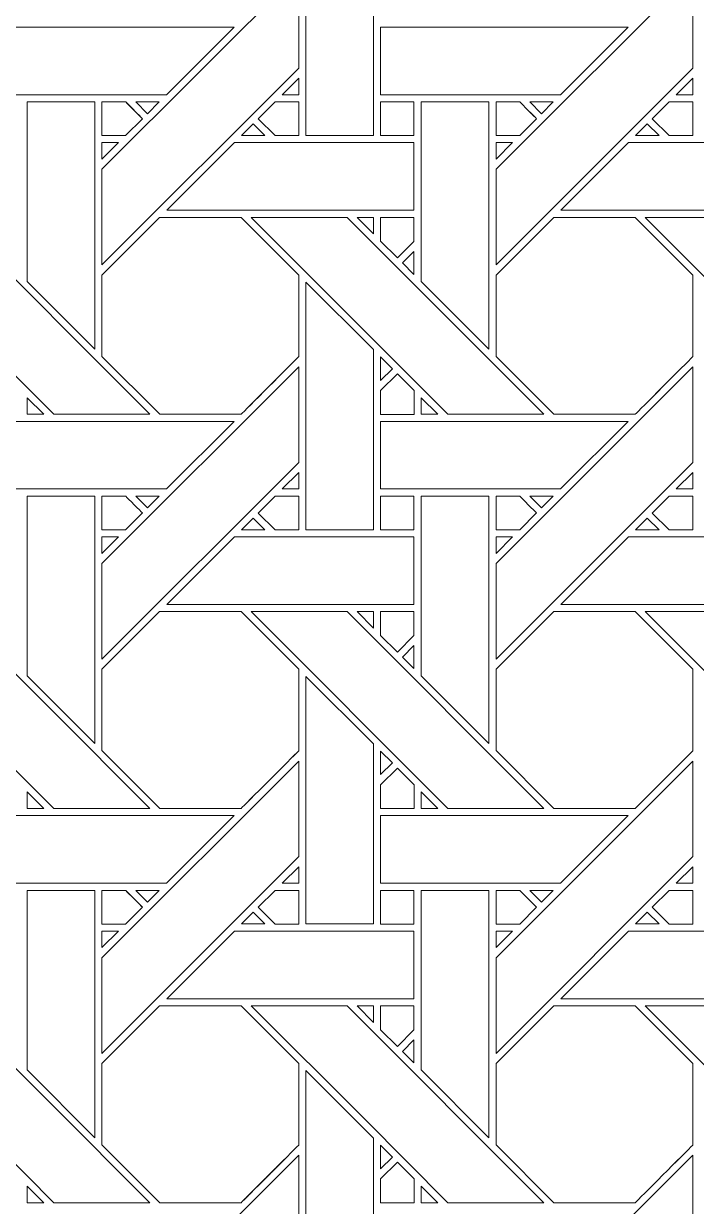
# Model space of a CAD drawing. Header units: inches. Extents: x 4.4 to 20.4, y 1.1 to 17.1.
# Drawn here: x 13.38 to 15, y 3.631 to 6.477 of the extents above; entities that cross this region are included whole.
import ezdxf

# ---------------------------------------------------------------- set-up
doc = ezdxf.new("R2010")
doc.units = ezdxf.units.IN
doc.header["$MEASUREMENT"] = 0
doc.layers.add('Design', color=7, linetype='Continuous', lineweight=0)

msp = doc.modelspace()

# ---------------------------------------------------------------- linework, layer by layer
at = {"layer": 'Design'}
for points, knots in [([(12.3829, 17.0948), (7.9646, 17.0948), (4.3829, 13.513), (4.3829, 9.0948), (4.3829, 4.6765), (7.9646, 1.0948), (12.3829, 1.0948), (16.8011, 1.0948), (20.3829, 4.6765), (20.3829, 9.0948), (20.3829, 13.513), (16.8011, 17.0948), (12.3829, 17.0948)], [0, 0, 0, 0, 1, 1, 1, 2, 2, 2, 3, 3, 3, 4, 4, 4, 4]), ([(12.3829, 16.2388), (8.4373, 16.2388), (5.2388, 13.0403), (5.2388, 9.0948), (5.2388, 5.1492), (8.4373, 1.9507), (12.3829, 1.9507), (16.3284, 1.9507), (19.5269, 5.1492), (19.5269, 9.0948), (19.5269, 13.0403), (16.3284, 16.2388), (12.3829, 16.2388)], [0, 0, 0, 0, 1, 1, 1, 2, 2, 2, 3, 3, 3, 4, 4, 4, 4]), ([(14.2227, 6.6419), (14.2227, 6.6419), (14.2227, 6.2082), (14.2227, 6.2082), (14.2227, 6.2082), (14.0599, 6.2082), (14.0599, 6.2082), (14.0599, 6.2082), (14.0599, 6.8041), (14.0599, 6.8041), (14.0599, 6.8041), (14.2227, 6.6419), (14.2227, 6.6419)], [0, 0, 0, 0, 1, 1, 1, 2, 2, 2, 3, 3, 3, 4, 4, 4, 4]), ([(13.5691, 6.1269), (13.5691, 6.1269), (14.0428, 6.6005), (14.0428, 6.6005), (14.0428, 6.6005), (14.0428, 6.3705), (14.0428, 6.3705), (14.0428, 6.3705), (13.5691, 5.8968), (13.5691, 5.8968), (13.5691, 5.8968), (13.5691, 6.1269), (13.5691, 6.1269)], [0, 0, 0, 0, 1, 1, 1, 2, 2, 2, 3, 3, 3, 4, 4, 4, 4]), ([(14.5179, 6.1269), (14.5179, 6.1269), (14.9915, 6.6005), (14.9915, 6.6005), (14.9915, 6.6005), (14.9915, 6.3705), (14.9915, 6.3705), (14.9915, 6.3705), (14.5179, 5.8968), (14.5179, 5.8968), (14.5179, 5.8968), (14.5179, 6.1269), (14.5179, 6.1269)], [0, 0, 0, 0, 1, 1, 1, 2, 2, 2, 3, 3, 3, 4, 4, 4, 4]), ([(13.2913, 6.3063), (13.2913, 6.3063), (13.2913, 6.469), (13.2913, 6.469), (13.2913, 6.469), (13.887, 6.469), (13.887, 6.469), (13.887, 6.469), (13.7242, 6.3063), (13.7242, 6.3063), (13.7242, 6.3063), (13.2913, 6.3063), (13.2913, 6.3063)], [0, 0, 0, 0, 1, 1, 1, 2, 2, 2, 3, 3, 3, 4, 4, 4, 4]), ([(14.24, 6.3063), (14.24, 6.3063), (14.24, 6.469), (14.24, 6.469), (14.24, 6.469), (14.8357, 6.469), (14.8357, 6.469), (14.8357, 6.469), (14.673, 6.3063), (14.673, 6.3063), (14.673, 6.3063), (14.24, 6.3063), (14.24, 6.3063)], [0, 0, 0, 0, 1, 1, 1, 2, 2, 2, 3, 3, 3, 4, 4, 4, 4]), ([(14.003, 6.3063), (14.003, 6.3063), (14.0428, 6.3461), (14.0428, 6.3461), (14.0428, 6.3461), (14.0428, 6.3063), (14.0428, 6.3063), (14.0428, 6.3063), (14.003, 6.3063), (14.003, 6.3063)], [0, 0, 0, 0, 1, 1, 1, 2, 2, 2, 3, 3, 3, 3]), ([(14.9517, 6.3063), (14.9517, 6.3063), (14.9915, 6.3461), (14.9915, 6.3461), (14.9915, 6.3461), (14.9915, 6.3063), (14.9915, 6.3063), (14.9915, 6.3063), (14.9517, 6.3063), (14.9517, 6.3063)], [0, 0, 0, 0, 1, 1, 1, 2, 2, 2, 3, 3, 3, 3]), ([(13.552, 6.289), (13.552, 6.289), (13.552, 5.6939), (13.552, 5.6939), (13.552, 5.6939), (13.3891, 5.8568), (13.3891, 5.8568), (13.3891, 5.8568), (13.3891, 6.289), (13.3891, 6.289), (13.3891, 6.289), (13.552, 6.289), (13.552, 6.289)], [0, 0, 0, 0, 1, 1, 1, 2, 2, 2, 3, 3, 3, 4, 4, 4, 4]), ([(13.6262, 6.289), (13.6313, 6.2839), (13.6621, 6.2531), (13.6665, 6.2486), (13.6665, 6.2486), (13.6261, 6.2082), (13.6261, 6.2082), (13.6261, 6.2082), (13.5691, 6.2082), (13.5691, 6.2082), (13.5691, 6.2082), (13.5691, 6.289), (13.5691, 6.289), (13.5691, 6.289), (13.6262, 6.289), (13.6262, 6.289)], [0, 0, 0, 0, 1, 1, 1, 2, 2, 2, 3, 3, 3, 4, 4, 4, 5, 5, 5, 5]), ([(13.5691, 6.2082), (13.5691, 6.2082), (13.5691, 6.289), (13.5691, 6.289), (13.5691, 6.289), (13.6262, 6.289), (13.6262, 6.289), (13.6262, 6.289), (13.6665, 6.2486), (13.6665, 6.2486), (13.6665, 6.2486), (13.6261, 6.2082), (13.6261, 6.2082), (13.6261, 6.2082), (13.5691, 6.2082), (13.5691, 6.2082)], [0, 0, 0, 0, 1, 1, 1, 2, 2, 2, 3, 3, 3, 4, 4, 4, 5, 5, 5, 5]), ([(13.6505, 6.289), (13.6505, 6.289), (13.707, 6.289), (13.707, 6.289), (13.707, 6.289), (13.6787, 6.2608), (13.6787, 6.2608), (13.6787, 6.2608), (13.6505, 6.289), (13.6505, 6.289)], [0, 0, 0, 0, 1, 1, 1, 2, 2, 2, 3, 3, 3, 3]), ([(13.9857, 6.2082), (13.9857, 6.2082), (13.9453, 6.2486), (13.9453, 6.2486), (13.9453, 6.2486), (13.9858, 6.289), (13.9858, 6.289), (13.9858, 6.289), (14.0428, 6.289), (14.0428, 6.289), (14.0428, 6.289), (14.0428, 6.2082), (14.0428, 6.2082), (14.0428, 6.2082), (13.9857, 6.2082), (13.9857, 6.2082)], [0, 0, 0, 0, 1, 1, 1, 2, 2, 2, 3, 3, 3, 4, 4, 4, 5, 5, 5, 5]), ([(13.9453, 6.2486), (13.9453, 6.2486), (13.9858, 6.289), (13.9858, 6.289), (13.9858, 6.289), (14.0428, 6.289), (14.0428, 6.289), (14.0428, 6.289), (14.0428, 6.2082), (14.0428, 6.2082), (14.0428, 6.2082), (13.9857, 6.2082), (13.9857, 6.2082), (13.9857, 6.2082), (13.9453, 6.2486), (13.9453, 6.2486)], [0, 0, 0, 0, 1, 1, 1, 2, 2, 2, 3, 3, 3, 4, 4, 4, 5, 5, 5, 5]), ([(14.24, 6.289), (14.24, 6.289), (14.3203, 6.289), (14.3203, 6.289), (14.3203, 6.289), (14.3203, 6.2082), (14.3203, 6.2082), (14.3203, 6.2082), (14.24, 6.2082), (14.24, 6.2082), (14.24, 6.2082), (14.24, 6.289), (14.24, 6.289)], [0, 0, 0, 0, 1, 1, 1, 2, 2, 2, 3, 3, 3, 4, 4, 4, 4]), ([(14.24, 6.2082), (14.24, 6.2082), (14.24, 6.289), (14.24, 6.289), (14.24, 6.289), (14.3203, 6.289), (14.3203, 6.289), (14.3203, 6.289), (14.3203, 6.2082), (14.3203, 6.2082), (14.3203, 6.2082), (14.24, 6.2082), (14.24, 6.2082)], [0, 0, 0, 0, 1, 1, 1, 2, 2, 2, 3, 3, 3, 4, 4, 4, 4]), ([(14.5007, 6.289), (14.5007, 6.289), (14.5007, 5.6939), (14.5007, 5.6939), (14.5007, 5.6939), (14.3378, 5.8568), (14.3378, 5.8568), (14.3378, 5.8568), (14.3378, 6.289), (14.3378, 6.289), (14.3378, 6.289), (14.5007, 6.289), (14.5007, 6.289)], [0, 0, 0, 0, 1, 1, 1, 2, 2, 2, 3, 3, 3, 4, 4, 4, 4]), ([(14.5179, 6.2082), (14.5179, 6.2082), (14.5179, 6.289), (14.5179, 6.289), (14.5179, 6.289), (14.5749, 6.289), (14.5749, 6.289), (14.5801, 6.2839), (14.6108, 6.2531), (14.6153, 6.2486), (14.6153, 6.2486), (14.5748, 6.2082), (14.5748, 6.2082), (14.5748, 6.2082), (14.5179, 6.2082), (14.5179, 6.2082)], [0, 0, 0, 0, 1, 1, 1, 2, 2, 2, 3, 3, 3, 4, 4, 4, 5, 5, 5, 5]), ([(14.5179, 6.2082), (14.5179, 6.2082), (14.5179, 6.289), (14.5179, 6.289), (14.5179, 6.289), (14.5749, 6.289), (14.5749, 6.289), (14.5803, 6.2837), (14.6111, 6.2528), (14.6153, 6.2486), (14.6153, 6.2486), (14.5748, 6.2082), (14.5748, 6.2082), (14.5748, 6.2082), (14.5179, 6.2082), (14.5179, 6.2082)], [0, 0, 0, 0, 1, 1, 1, 2, 2, 2, 3, 3, 3, 4, 4, 4, 5, 5, 5, 5]), ([(14.5993, 6.289), (14.5993, 6.289), (14.6557, 6.289), (14.6557, 6.289), (14.6557, 6.289), (14.6275, 6.2608), (14.6275, 6.2608), (14.6275, 6.2608), (14.5993, 6.289), (14.5993, 6.289)], [0, 0, 0, 0, 1, 1, 1, 2, 2, 2, 3, 3, 3, 3]), ([(14.9344, 6.2082), (14.9344, 6.2082), (14.8941, 6.2486), (14.8941, 6.2486), (14.8941, 6.2486), (14.9345, 6.289), (14.9345, 6.289), (14.9345, 6.289), (14.9915, 6.289), (14.9915, 6.289), (14.9915, 6.289), (14.9915, 6.2082), (14.9915, 6.2082), (14.9915, 6.2082), (14.9344, 6.2082), (14.9344, 6.2082)], [0, 0, 0, 0, 1, 1, 1, 2, 2, 2, 3, 3, 3, 4, 4, 4, 5, 5, 5, 5]), ([(14.8941, 6.2486), (14.8941, 6.2486), (14.9345, 6.289), (14.9345, 6.289), (14.9345, 6.289), (14.9915, 6.289), (14.9915, 6.289), (14.9915, 6.289), (14.9915, 6.2082), (14.9915, 6.2082), (14.9915, 6.2082), (14.9344, 6.2082), (14.9344, 6.2082), (14.9344, 6.2082), (14.8941, 6.2486), (14.8941, 6.2486)], [0, 0, 0, 0, 1, 1, 1, 2, 2, 2, 3, 3, 3, 4, 4, 4, 5, 5, 5, 5]), ([(13.9615, 6.2082), (13.9615, 6.2082), (13.905, 6.2082), (13.905, 6.2082), (13.905, 6.2082), (13.9332, 6.2365), (13.9332, 6.2365), (13.9332, 6.2365), (13.9615, 6.2082), (13.9615, 6.2082)], [0, 0, 0, 0, 1, 1, 1, 2, 2, 2, 3, 3, 3, 3]), ([(14.9102, 6.2082), (14.9102, 6.2082), (14.8537, 6.2082), (14.8537, 6.2082), (14.8537, 6.2082), (14.8819, 6.2365), (14.8819, 6.2365), (14.8819, 6.2365), (14.9102, 6.2082), (14.9102, 6.2082)], [0, 0, 0, 0, 1, 1, 1, 2, 2, 2, 3, 3, 3, 3]), ([(13.609, 6.1911), (13.609, 6.1911), (13.5691, 6.1513), (13.5691, 6.1513), (13.5691, 6.1513), (13.5691, 6.1911), (13.5691, 6.1911), (13.5691, 6.1911), (13.609, 6.1911), (13.609, 6.1911)], [0, 0, 0, 0, 1, 1, 1, 2, 2, 2, 3, 3, 3, 3]), ([(13.725, 6.0283), (13.725, 6.0283), (13.8878, 6.1911), (13.8878, 6.1911), (13.8878, 6.1911), (14.3203, 6.1911), (14.3203, 6.1911), (14.3203, 6.1911), (14.3203, 6.0283), (14.3203, 6.0283), (14.3203, 6.0283), (13.725, 6.0283), (13.725, 6.0283)], [0, 0, 0, 0, 1, 1, 1, 2, 2, 2, 3, 3, 3, 4, 4, 4, 4]), ([(14.5577, 6.1911), (14.5577, 6.1911), (14.5179, 6.1513), (14.5179, 6.1513), (14.5179, 6.1513), (14.5179, 6.1911), (14.5179, 6.1911), (14.5179, 6.1911), (14.5577, 6.1911), (14.5577, 6.1911)], [0, 0, 0, 0, 1, 1, 1, 2, 2, 2, 3, 3, 3, 3]), ([(14.6737, 6.0283), (14.6737, 6.0283), (14.8365, 6.1911), (14.8365, 6.1911), (14.8365, 6.1911), (15.269, 6.1911), (15.269, 6.1911), (15.269, 6.1911), (15.269, 6.0283), (15.269, 6.0283), (15.269, 6.0283), (14.6737, 6.0283), (14.6737, 6.0283)], [0, 0, 0, 0, 1, 1, 1, 2, 2, 2, 3, 3, 3, 4, 4, 4, 4]), ([(12.9795, 6.0112), (12.9795, 6.0112), (13.2105, 6.0112), (13.2105, 6.0112), (13.2105, 6.0112), (13.6841, 5.5375), (13.6841, 5.5375), (13.6841, 5.5375), (13.4531, 5.5375), (13.4531, 5.5375), (13.4531, 5.5375), (12.9795, 6.0112), (12.9795, 6.0112)], [0, 0, 0, 0, 1, 1, 1, 2, 2, 2, 3, 3, 3, 4, 4, 4, 4]), ([(13.7078, 6.0111), (13.7078, 6.0111), (13.904, 6.0111), (13.904, 6.0111), (13.904, 6.0111), (14.0428, 5.8724), (14.0428, 5.8724), (14.0428, 5.8724), (14.0428, 5.6762), (14.0428, 5.6762), (14.025, 5.6582), (13.9131, 5.5465), (13.9041, 5.5375), (13.9041, 5.5375), (13.7084, 5.5375), (13.7084, 5.5375), (13.7084, 5.5375), (13.5691, 5.6767), (13.5691, 5.6767), (13.5691, 5.6767), (13.5691, 5.8724), (13.5691, 5.8724), (13.5691, 5.8724), (13.7078, 6.0111), (13.7078, 6.0111)], [0, 0, 0, 0, 1, 1, 1, 2, 2, 2, 3, 3, 3, 4, 4, 4, 5, 5, 5, 6, 6, 6, 7, 7, 7, 8, 8, 8, 8]), ([(13.5691, 5.6767), (13.5691, 5.6767), (13.5691, 5.8724), (13.5691, 5.8724), (13.5691, 5.8724), (13.7078, 6.0111), (13.7078, 6.0111), (13.7078, 6.0111), (13.904, 6.0111), (13.904, 6.0111), (13.904, 6.0111), (14.0428, 5.8724), (14.0428, 5.8724), (14.0428, 5.8724), (14.0428, 5.6762), (14.0428, 5.6762), (14.0248, 5.658), (13.9129, 5.5463), (13.9041, 5.5375), (13.9041, 5.5375), (13.7084, 5.5375), (13.7084, 5.5375), (13.7084, 5.5375), (13.5691, 5.6767), (13.5691, 5.6767)], [0, 0, 0, 0, 1, 1, 1, 2, 2, 2, 3, 3, 3, 4, 4, 4, 5, 5, 5, 6, 6, 6, 7, 7, 7, 8, 8, 8, 8]), ([(13.9283, 6.0112), (13.9283, 6.0112), (14.1592, 6.0112), (14.1592, 6.0112), (14.1592, 6.0112), (14.6329, 5.5375), (14.6329, 5.5375), (14.6329, 5.5375), (14.4018, 5.5375), (14.4018, 5.5375), (14.4018, 5.5375), (13.9283, 6.0112), (13.9283, 6.0112)], [0, 0, 0, 0, 1, 1, 1, 2, 2, 2, 3, 3, 3, 4, 4, 4, 4]), ([(14.2228, 6.0111), (14.2228, 6.0111), (14.2228, 5.9713), (14.2228, 5.9713), (14.2228, 5.9713), (14.1833, 6.0111), (14.1833, 6.0111), (14.1833, 6.0111), (14.2228, 6.0111), (14.2228, 6.0111)], [0, 0, 0, 0, 1, 1, 1, 2, 2, 2, 3, 3, 3, 3]), ([(14.3203, 6.0111), (14.3203, 6.0111), (14.3203, 5.9535), (14.3203, 5.9535), (14.3203, 5.9535), (14.2803, 5.9136), (14.2803, 5.9136), (14.2803, 5.9136), (14.24, 5.9539), (14.24, 5.9539), (14.24, 5.9539), (14.24, 6.0111), (14.24, 6.0111), (14.24, 6.0111), (14.3203, 6.0111), (14.3203, 6.0111)], [0, 0, 0, 0, 1, 1, 1, 2, 2, 2, 3, 3, 3, 4, 4, 4, 5, 5, 5, 5]), ([(14.2803, 5.9136), (14.2803, 5.9136), (14.24, 5.9539), (14.24, 5.9539), (14.24, 5.9539), (14.24, 6.0111), (14.24, 6.0111), (14.24, 6.0111), (14.3203, 6.0111), (14.3203, 6.0111), (14.3203, 6.0111), (14.3203, 5.9535), (14.3203, 5.9535), (14.3203, 5.9535), (14.2803, 5.9136), (14.2803, 5.9136)], [0, 0, 0, 0, 1, 1, 1, 2, 2, 2, 3, 3, 3, 4, 4, 4, 5, 5, 5, 5]), ([(14.8528, 5.5375), (14.8528, 5.5375), (14.6571, 5.5375), (14.6571, 5.5375), (14.6571, 5.5375), (14.5179, 5.6767), (14.5179, 5.6767), (14.5179, 5.6767), (14.5179, 5.8724), (14.5179, 5.8724), (14.5179, 5.8724), (14.6566, 6.0111), (14.6566, 6.0111), (14.6566, 6.0111), (14.8528, 6.0111), (14.8528, 6.0111), (14.8528, 6.0111), (14.9915, 5.8724), (14.9915, 5.8724), (14.9915, 5.8724), (14.9915, 5.6762), (14.9915, 5.6762), (14.9737, 5.6582), (14.8618, 5.5465), (14.8528, 5.5375)], [0, 0, 0, 0, 1, 1, 1, 2, 2, 2, 3, 3, 3, 4, 4, 4, 5, 5, 5, 6, 6, 6, 7, 7, 7, 8, 8, 8, 8]), ([(14.6571, 5.5375), (14.6571, 5.5375), (14.5179, 5.6767), (14.5179, 5.6767), (14.5179, 5.6767), (14.5179, 5.8724), (14.5179, 5.8724), (14.5179, 5.8724), (14.6566, 6.0111), (14.6566, 6.0111), (14.6566, 6.0111), (14.8528, 6.0111), (14.8528, 6.0111), (14.8528, 6.0111), (14.9915, 5.8724), (14.9915, 5.8724), (14.9915, 5.8724), (14.9915, 5.6762), (14.9915, 5.6762), (14.9737, 5.6582), (14.8617, 5.5464), (14.8528, 5.5375), (14.8528, 5.5375), (14.6571, 5.5375), (14.6571, 5.5375)], [0, 0, 0, 0, 1, 1, 1, 2, 2, 2, 3, 3, 3, 4, 4, 4, 5, 5, 5, 6, 6, 6, 7, 7, 7, 8, 8, 8, 8]), ([(14.877, 6.0112), (14.877, 6.0112), (15.1079, 6.0112), (15.1079, 6.0112), (15.1079, 6.0112), (15.5816, 5.5375), (15.5816, 5.5375), (15.5816, 5.5375), (15.3505, 5.5375), (15.3505, 5.5375), (15.3505, 5.5375), (14.877, 6.0112), (14.877, 6.0112)], [0, 0, 0, 0, 1, 1, 1, 2, 2, 2, 3, 3, 3, 4, 4, 4, 4]), ([(14.3203, 5.9293), (14.3203, 5.9293), (14.3203, 5.8741), (14.3203, 5.8741), (14.3203, 5.8741), (14.2925, 5.9015), (14.2925, 5.9015), (14.2925, 5.9015), (14.3203, 5.9293), (14.3203, 5.9293)], [0, 0, 0, 0, 1, 1, 1, 2, 2, 2, 3, 3, 3, 3]), ([(14.2227, 5.6932), (14.2227, 5.6932), (14.2227, 5.2595), (14.2227, 5.2595), (14.2227, 5.2595), (14.0599, 5.2595), (14.0599, 5.2595), (14.0599, 5.2595), (14.0599, 5.8553), (14.0599, 5.8553), (14.0599, 5.8553), (14.2227, 5.6932), (14.2227, 5.6932)], [0, 0, 0, 0, 1, 1, 1, 2, 2, 2, 3, 3, 3, 4, 4, 4, 4]), ([(14.24, 5.6189), (14.24, 5.6189), (14.24, 5.6757), (14.24, 5.6757), (14.24, 5.6757), (14.2682, 5.6471), (14.2682, 5.6471), (14.2682, 5.6471), (14.24, 5.6189), (14.24, 5.6189)], [0, 0, 0, 0, 1, 1, 1, 2, 2, 2, 3, 3, 3, 3]), ([(13.5691, 5.1782), (13.5691, 5.1782), (14.0428, 5.6518), (14.0428, 5.6518), (14.0428, 5.6518), (14.0428, 5.4217), (14.0428, 5.4217), (14.0428, 5.4217), (13.5691, 4.9481), (13.5691, 4.9481), (13.5691, 4.9481), (13.5691, 5.1782), (13.5691, 5.1782)], [0, 0, 0, 0, 1, 1, 1, 2, 2, 2, 3, 3, 3, 4, 4, 4, 4]), ([(14.5179, 5.1782), (14.5179, 5.1782), (14.9915, 5.6518), (14.9915, 5.6518), (14.9915, 5.6518), (14.9915, 5.4217), (14.9915, 5.4217), (14.9915, 5.4217), (14.5179, 4.9481), (14.5179, 4.9481), (14.5179, 4.9481), (14.5179, 5.1782), (14.5179, 5.1782)], [0, 0, 0, 0, 1, 1, 1, 2, 2, 2, 3, 3, 3, 4, 4, 4, 4]), ([(14.24, 5.5372), (14.24, 5.5372), (14.24, 5.5945), (14.24, 5.5945), (14.24, 5.5945), (14.2803, 5.6349), (14.2803, 5.6349), (14.2803, 5.6349), (14.3207, 5.5945), (14.3207, 5.5945), (14.3207, 5.5945), (14.3207, 5.5372), (14.3207, 5.5372), (14.3207, 5.5372), (14.24, 5.5372), (14.24, 5.5372)], [0, 0, 0, 0, 1, 1, 1, 2, 2, 2, 3, 3, 3, 4, 4, 4, 5, 5, 5, 5]), ([(14.24, 5.5945), (14.24, 5.5945), (14.2803, 5.6349), (14.2803, 5.6349), (14.2803, 5.6349), (14.3207, 5.5945), (14.3207, 5.5945), (14.3207, 5.5945), (14.3207, 5.5372), (14.3207, 5.5372), (14.3207, 5.5372), (14.24, 5.5372), (14.24, 5.5372), (14.24, 5.5372), (14.24, 5.5945), (14.24, 5.5945)], [0, 0, 0, 0, 1, 1, 1, 2, 2, 2, 3, 3, 3, 4, 4, 4, 5, 5, 5, 5]), ([(13.4289, 5.5375), (13.4289, 5.5375), (13.3892, 5.5375), (13.3892, 5.5375), (13.3892, 5.5375), (13.3892, 5.5773), (13.3892, 5.5773), (13.3892, 5.5773), (13.4289, 5.5375), (13.4289, 5.5375)], [0, 0, 0, 0, 1, 1, 1, 2, 2, 2, 3, 3, 3, 3]), ([(14.3776, 5.5375), (14.3776, 5.5375), (14.3379, 5.5375), (14.3379, 5.5375), (14.3379, 5.5375), (14.3379, 5.5773), (14.3379, 5.5773), (14.3379, 5.5773), (14.3776, 5.5375), (14.3776, 5.5375)], [0, 0, 0, 0, 1, 1, 1, 2, 2, 2, 3, 3, 3, 3]), ([(13.2913, 5.3576), (13.2913, 5.3576), (13.2913, 5.5203), (13.2913, 5.5203), (13.2913, 5.5203), (13.887, 5.5203), (13.887, 5.5203), (13.887, 5.5203), (13.7242, 5.3576), (13.7242, 5.3576), (13.7242, 5.3576), (13.2913, 5.3576), (13.2913, 5.3576)], [0, 0, 0, 0, 1, 1, 1, 2, 2, 2, 3, 3, 3, 4, 4, 4, 4]), ([(14.24, 5.3576), (14.24, 5.3576), (14.24, 5.5203), (14.24, 5.5203), (14.24, 5.5203), (14.8357, 5.5203), (14.8357, 5.5203), (14.8357, 5.5203), (14.673, 5.3576), (14.673, 5.3576), (14.673, 5.3576), (14.24, 5.3576), (14.24, 5.3576)], [0, 0, 0, 0, 1, 1, 1, 2, 2, 2, 3, 3, 3, 4, 4, 4, 4]), ([(14.003, 5.3576), (14.003, 5.3576), (14.0428, 5.3973), (14.0428, 5.3973), (14.0428, 5.3973), (14.0428, 5.3576), (14.0428, 5.3576), (14.0428, 5.3576), (14.003, 5.3576), (14.003, 5.3576)], [0, 0, 0, 0, 1, 1, 1, 2, 2, 2, 3, 3, 3, 3]), ([(14.9517, 5.3576), (14.9517, 5.3576), (14.9915, 5.3973), (14.9915, 5.3973), (14.9915, 5.3973), (14.9915, 5.3576), (14.9915, 5.3576), (14.9915, 5.3576), (14.9517, 5.3576), (14.9517, 5.3576)], [0, 0, 0, 0, 1, 1, 1, 2, 2, 2, 3, 3, 3, 3]), ([(13.552, 5.3403), (13.552, 5.3403), (13.552, 4.7452), (13.552, 4.7452), (13.552, 4.7452), (13.3891, 4.9081), (13.3891, 4.9081), (13.3891, 4.9081), (13.3891, 5.3403), (13.3891, 5.3403), (13.3891, 5.3403), (13.552, 5.3403), (13.552, 5.3403)], [0, 0, 0, 0, 1, 1, 1, 2, 2, 2, 3, 3, 3, 4, 4, 4, 4]), ([(13.6262, 5.3403), (13.6313, 5.3351), (13.6621, 5.3043), (13.6665, 5.2999), (13.6665, 5.2999), (13.6261, 5.2595), (13.6261, 5.2595), (13.6261, 5.2595), (13.5691, 5.2595), (13.5691, 5.2595), (13.5691, 5.2595), (13.5691, 5.3403), (13.5691, 5.3403), (13.5691, 5.3403), (13.6262, 5.3403), (13.6262, 5.3403)], [0, 0, 0, 0, 1, 1, 1, 2, 2, 2, 3, 3, 3, 4, 4, 4, 5, 5, 5, 5]), ([(13.5691, 5.2595), (13.5691, 5.2595), (13.5691, 5.3403), (13.5691, 5.3403), (13.5691, 5.3403), (13.6262, 5.3403), (13.6262, 5.3403), (13.6313, 5.3351), (13.6621, 5.3043), (13.6665, 5.2999), (13.6665, 5.2999), (13.6261, 5.2595), (13.6261, 5.2595), (13.6261, 5.2595), (13.5691, 5.2595), (13.5691, 5.2595)], [0, 0, 0, 0, 1, 1, 1, 2, 2, 2, 3, 3, 3, 4, 4, 4, 5, 5, 5, 5]), ([(13.6505, 5.3403), (13.6505, 5.3403), (13.707, 5.3403), (13.707, 5.3403), (13.707, 5.3403), (13.6787, 5.3121), (13.6787, 5.3121), (13.6787, 5.3121), (13.6505, 5.3403), (13.6505, 5.3403)], [0, 0, 0, 0, 1, 1, 1, 2, 2, 2, 3, 3, 3, 3]), ([(13.9857, 5.2595), (13.9857, 5.2595), (13.9453, 5.2998), (13.9453, 5.2998), (13.9453, 5.2998), (13.9858, 5.3403), (13.9858, 5.3403), (13.9858, 5.3403), (14.0428, 5.3403), (14.0428, 5.3403), (14.0428, 5.3403), (14.0428, 5.2595), (14.0428, 5.2595), (14.0428, 5.2595), (13.9857, 5.2595), (13.9857, 5.2595)], [0, 0, 0, 0, 1, 1, 1, 2, 2, 2, 3, 3, 3, 4, 4, 4, 5, 5, 5, 5]), ([(13.9453, 5.2998), (13.9453, 5.2998), (13.9858, 5.3403), (13.9858, 5.3403), (13.9858, 5.3403), (14.0428, 5.3403), (14.0428, 5.3403), (14.0428, 5.3403), (14.0428, 5.2595), (14.0428, 5.2595), (14.0428, 5.2595), (13.9857, 5.2595), (13.9857, 5.2595), (13.9857, 5.2595), (13.9453, 5.2998), (13.9453, 5.2998)], [0, 0, 0, 0, 1, 1, 1, 2, 2, 2, 3, 3, 3, 4, 4, 4, 5, 5, 5, 5]), ([(14.24, 5.3403), (14.24, 5.3403), (14.3203, 5.3403), (14.3203, 5.3403), (14.3203, 5.3403), (14.3203, 5.2595), (14.3203, 5.2595), (14.3203, 5.2595), (14.24, 5.2595), (14.24, 5.2595), (14.24, 5.2595), (14.24, 5.3403), (14.24, 5.3403)], [0, 0, 0, 0, 1, 1, 1, 2, 2, 2, 3, 3, 3, 4, 4, 4, 4]), ([(14.24, 5.2595), (14.24, 5.2595), (14.24, 5.3403), (14.24, 5.3403), (14.24, 5.3403), (14.3203, 5.3403), (14.3203, 5.3403), (14.3203, 5.3403), (14.3203, 5.2595), (14.3203, 5.2595), (14.3203, 5.2595), (14.24, 5.2595), (14.24, 5.2595)], [0, 0, 0, 0, 1, 1, 1, 2, 2, 2, 3, 3, 3, 4, 4, 4, 4]), ([(14.5007, 5.3403), (14.5007, 5.3403), (14.5007, 4.7452), (14.5007, 4.7452), (14.5007, 4.7452), (14.3378, 4.9081), (14.3378, 4.9081), (14.3378, 4.9081), (14.3378, 5.3403), (14.3378, 5.3403), (14.3378, 5.3403), (14.5007, 5.3403), (14.5007, 5.3403)], [0, 0, 0, 0, 1, 1, 1, 2, 2, 2, 3, 3, 3, 4, 4, 4, 4]), ([(14.5179, 5.2595), (14.5179, 5.2595), (14.5179, 5.3403), (14.5179, 5.3403), (14.5179, 5.3403), (14.5749, 5.3403), (14.5749, 5.3403), (14.5801, 5.3351), (14.6108, 5.3043), (14.6153, 5.2999), (14.6153, 5.2999), (14.5748, 5.2595), (14.5748, 5.2595), (14.5748, 5.2595), (14.5179, 5.2595), (14.5179, 5.2595)], [0, 0, 0, 0, 1, 1, 1, 2, 2, 2, 3, 3, 3, 4, 4, 4, 5, 5, 5, 5]), ([(14.5179, 5.2595), (14.5179, 5.2595), (14.5179, 5.3403), (14.5179, 5.3403), (14.5179, 5.3403), (14.5749, 5.3403), (14.5749, 5.3403), (14.5801, 5.3351), (14.6108, 5.3043), (14.6153, 5.2999), (14.6153, 5.2999), (14.5748, 5.2595), (14.5748, 5.2595), (14.5748, 5.2595), (14.5179, 5.2595), (14.5179, 5.2595)], [0, 0, 0, 0, 1, 1, 1, 2, 2, 2, 3, 3, 3, 4, 4, 4, 5, 5, 5, 5]), ([(14.5993, 5.3403), (14.5993, 5.3403), (14.6557, 5.3403), (14.6557, 5.3403), (14.6557, 5.3403), (14.6275, 5.3121), (14.6275, 5.3121), (14.6275, 5.3121), (14.5993, 5.3403), (14.5993, 5.3403)], [0, 0, 0, 0, 1, 1, 1, 2, 2, 2, 3, 3, 3, 3]), ([(14.9344, 5.2595), (14.9344, 5.2595), (14.8941, 5.2998), (14.8941, 5.2998), (14.8941, 5.2998), (14.9345, 5.3403), (14.9345, 5.3403), (14.9345, 5.3403), (14.9915, 5.3403), (14.9915, 5.3403), (14.9915, 5.3403), (14.9915, 5.2595), (14.9915, 5.2595), (14.9915, 5.2595), (14.9344, 5.2595), (14.9344, 5.2595)], [0, 0, 0, 0, 1, 1, 1, 2, 2, 2, 3, 3, 3, 4, 4, 4, 5, 5, 5, 5]), ([(14.8941, 5.2998), (14.8941, 5.2998), (14.9345, 5.3403), (14.9345, 5.3403), (14.9345, 5.3403), (14.9915, 5.3403), (14.9915, 5.3403), (14.9915, 5.3403), (14.9915, 5.2595), (14.9915, 5.2595), (14.9915, 5.2595), (14.9344, 5.2595), (14.9344, 5.2595), (14.9344, 5.2595), (14.8941, 5.2998), (14.8941, 5.2998)], [0, 0, 0, 0, 1, 1, 1, 2, 2, 2, 3, 3, 3, 4, 4, 4, 5, 5, 5, 5]), ([(13.9615, 5.2595), (13.9615, 5.2595), (13.905, 5.2595), (13.905, 5.2595), (13.905, 5.2595), (13.9332, 5.2878), (13.9332, 5.2878), (13.9332, 5.2878), (13.9615, 5.2595), (13.9615, 5.2595)], [0, 0, 0, 0, 1, 1, 1, 2, 2, 2, 3, 3, 3, 3]), ([(14.9102, 5.2595), (14.9102, 5.2595), (14.8537, 5.2595), (14.8537, 5.2595), (14.8537, 5.2595), (14.8819, 5.2878), (14.8819, 5.2878), (14.8819, 5.2878), (14.9102, 5.2595), (14.9102, 5.2595)], [0, 0, 0, 0, 1, 1, 1, 2, 2, 2, 3, 3, 3, 3]), ([(13.609, 5.2424), (13.609, 5.2424), (13.5691, 5.2025), (13.5691, 5.2025), (13.5691, 5.2025), (13.5691, 5.2424), (13.5691, 5.2424), (13.5691, 5.2424), (13.609, 5.2424), (13.609, 5.2424)], [0, 0, 0, 0, 1, 1, 1, 2, 2, 2, 3, 3, 3, 3]), ([(13.725, 5.0796), (13.725, 5.0796), (13.8878, 5.2424), (13.8878, 5.2424), (13.8878, 5.2424), (14.3203, 5.2424), (14.3203, 5.2424), (14.3203, 5.2424), (14.3203, 5.0796), (14.3203, 5.0796), (14.3203, 5.0796), (13.725, 5.0796), (13.725, 5.0796)], [0, 0, 0, 0, 1, 1, 1, 2, 2, 2, 3, 3, 3, 4, 4, 4, 4]), ([(14.5577, 5.2424), (14.5577, 5.2424), (14.5179, 5.2025), (14.5179, 5.2025), (14.5179, 5.2025), (14.5179, 5.2424), (14.5179, 5.2424), (14.5179, 5.2424), (14.5577, 5.2424), (14.5577, 5.2424)], [0, 0, 0, 0, 1, 1, 1, 2, 2, 2, 3, 3, 3, 3]), ([(14.6737, 5.0796), (14.6737, 5.0796), (14.8365, 5.2424), (14.8365, 5.2424), (14.8365, 5.2424), (15.269, 5.2424), (15.269, 5.2424), (15.269, 5.2424), (15.269, 5.0796), (15.269, 5.0796), (15.269, 5.0796), (14.6737, 5.0796), (14.6737, 5.0796)], [0, 0, 0, 0, 1, 1, 1, 2, 2, 2, 3, 3, 3, 4, 4, 4, 4]), ([(12.9795, 5.0624), (12.9795, 5.0624), (13.2105, 5.0624), (13.2105, 5.0624), (13.2105, 5.0624), (13.6841, 4.5888), (13.6841, 4.5888), (13.6841, 4.5888), (13.4531, 4.5888), (13.4531, 4.5888), (13.4531, 4.5888), (12.9795, 5.0624), (12.9795, 5.0624)], [0, 0, 0, 0, 1, 1, 1, 2, 2, 2, 3, 3, 3, 4, 4, 4, 4]), ([(13.7078, 5.0624), (13.7078, 5.0624), (13.904, 5.0624), (13.904, 5.0624), (13.904, 5.0624), (14.0428, 4.9237), (14.0428, 4.9237), (14.0428, 4.9237), (14.0428, 4.7274), (14.0428, 4.7274), (14.025, 4.7095), (13.9131, 4.5978), (13.9041, 4.5888), (13.9041, 4.5888), (13.7084, 4.5888), (13.7084, 4.5888), (13.7084, 4.5888), (13.5691, 4.728), (13.5691, 4.728), (13.5691, 4.728), (13.5691, 4.9237), (13.5691, 4.9237), (13.5691, 4.9237), (13.7078, 5.0624), (13.7078, 5.0624)], [0, 0, 0, 0, 1, 1, 1, 2, 2, 2, 3, 3, 3, 4, 4, 4, 5, 5, 5, 6, 6, 6, 7, 7, 7, 8, 8, 8, 8]), ([(13.5691, 4.728), (13.5691, 4.728), (13.5691, 4.9237), (13.5691, 4.9237), (13.5691, 4.9237), (13.7078, 5.0624), (13.7078, 5.0624), (13.7078, 5.0624), (13.904, 5.0624), (13.904, 5.0624), (13.904, 5.0624), (14.0428, 4.9237), (14.0428, 4.9237), (14.0428, 4.9237), (14.0428, 4.7274), (14.0428, 4.7274), (14.0248, 4.7094), (13.913, 4.5977), (13.9041, 4.5888), (13.9041, 4.5888), (13.7084, 4.5888), (13.7084, 4.5888), (13.7084, 4.5888), (13.5691, 4.728), (13.5691, 4.728)], [0, 0, 0, 0, 1, 1, 1, 2, 2, 2, 3, 3, 3, 4, 4, 4, 5, 5, 5, 6, 6, 6, 7, 7, 7, 8, 8, 8, 8]), ([(13.9283, 5.0624), (13.9283, 5.0624), (14.1592, 5.0624), (14.1592, 5.0624), (14.1592, 5.0624), (14.6329, 4.5888), (14.6329, 4.5888), (14.6329, 4.5888), (14.4018, 4.5888), (14.4018, 4.5888), (14.4018, 4.5888), (13.9283, 5.0624), (13.9283, 5.0624)], [0, 0, 0, 0, 1, 1, 1, 2, 2, 2, 3, 3, 3, 4, 4, 4, 4]), ([(14.2228, 5.0624), (14.2228, 5.0624), (14.2228, 5.0226), (14.2228, 5.0226), (14.2228, 5.0226), (14.1833, 5.0624), (14.1833, 5.0624), (14.1833, 5.0624), (14.2228, 5.0624), (14.2228, 5.0624)], [0, 0, 0, 0, 1, 1, 1, 2, 2, 2, 3, 3, 3, 3]), ([(14.3203, 5.0624), (14.3203, 5.0624), (14.3203, 5.0048), (14.3203, 5.0048), (14.3203, 5.0048), (14.2803, 4.9648), (14.2803, 4.9648), (14.2803, 4.9648), (14.24, 5.0052), (14.24, 5.0052), (14.24, 5.0052), (14.24, 5.0624), (14.24, 5.0624), (14.24, 5.0624), (14.3203, 5.0624), (14.3203, 5.0624)], [0, 0, 0, 0, 1, 1, 1, 2, 2, 2, 3, 3, 3, 4, 4, 4, 5, 5, 5, 5]), ([(14.2803, 4.9648), (14.2803, 4.9648), (14.24, 5.0052), (14.24, 5.0052), (14.24, 5.0052), (14.24, 5.0624), (14.24, 5.0624), (14.24, 5.0624), (14.3203, 5.0624), (14.3203, 5.0624), (14.3203, 5.0624), (14.3203, 5.0048), (14.3203, 5.0048), (14.3203, 5.0048), (14.2803, 4.9648), (14.2803, 4.9648)], [0, 0, 0, 0, 1, 1, 1, 2, 2, 2, 3, 3, 3, 4, 4, 4, 5, 5, 5, 5]), ([(14.8528, 4.5888), (14.8528, 4.5888), (14.6571, 4.5888), (14.6571, 4.5888), (14.6571, 4.5888), (14.5179, 4.728), (14.5179, 4.728), (14.5179, 4.728), (14.5179, 4.9237), (14.5179, 4.9237), (14.5179, 4.9237), (14.6566, 5.0624), (14.6566, 5.0624), (14.6566, 5.0624), (14.8528, 5.0624), (14.8528, 5.0624), (14.8528, 5.0624), (14.9915, 4.9237), (14.9915, 4.9237), (14.9915, 4.9237), (14.9915, 4.7274), (14.9915, 4.7274), (14.9737, 4.7095), (14.8618, 4.5978), (14.8528, 4.5888)], [0, 0, 0, 0, 1, 1, 1, 2, 2, 2, 3, 3, 3, 4, 4, 4, 5, 5, 5, 6, 6, 6, 7, 7, 7, 8, 8, 8, 8]), ([(14.6571, 4.5888), (14.6571, 4.5888), (14.5179, 4.728), (14.5179, 4.728), (14.5179, 4.728), (14.5179, 4.9237), (14.5179, 4.9237), (14.5179, 4.9237), (14.6566, 5.0624), (14.6566, 5.0624), (14.6566, 5.0624), (14.8528, 5.0624), (14.8528, 5.0624), (14.8528, 5.0624), (14.9915, 4.9237), (14.9915, 4.9237), (14.9915, 4.9237), (14.9915, 4.7274), (14.9915, 4.7274), (14.9736, 4.7094), (14.8617, 4.5977), (14.8528, 4.5888), (14.8528, 4.5888), (14.6571, 4.5888), (14.6571, 4.5888)], [0, 0, 0, 0, 1, 1, 1, 2, 2, 2, 3, 3, 3, 4, 4, 4, 5, 5, 5, 6, 6, 6, 7, 7, 7, 8, 8, 8, 8]), ([(14.877, 5.0624), (14.877, 5.0624), (15.1079, 5.0624), (15.1079, 5.0624), (15.1079, 5.0624), (15.5816, 4.5888), (15.5816, 4.5888), (15.5816, 4.5888), (15.3506, 4.5888), (15.3506, 4.5888), (15.3506, 4.5888), (14.877, 5.0624), (14.877, 5.0624)], [0, 0, 0, 0, 1, 1, 1, 2, 2, 2, 3, 3, 3, 4, 4, 4, 4]), ([(14.3203, 4.9806), (14.3203, 4.9806), (14.3203, 4.9254), (14.3203, 4.9254), (14.3203, 4.9254), (14.2925, 4.9528), (14.2925, 4.9528), (14.2925, 4.9528), (14.3203, 4.9806), (14.3203, 4.9806)], [0, 0, 0, 0, 1, 1, 1, 2, 2, 2, 3, 3, 3, 3]), ([(14.2227, 4.7445), (14.2227, 4.7445), (14.2227, 4.3108), (14.2227, 4.3108), (14.2227, 4.3108), (14.0599, 4.3108), (14.0599, 4.3108), (14.0599, 4.3108), (14.0599, 4.9066), (14.0599, 4.9066), (14.0599, 4.9066), (14.2227, 4.7445), (14.2227, 4.7445)], [0, 0, 0, 0, 1, 1, 1, 2, 2, 2, 3, 3, 3, 4, 4, 4, 4]), ([(14.24, 4.6702), (14.24, 4.6702), (14.24, 4.727), (14.24, 4.727), (14.24, 4.727), (14.2682, 4.6984), (14.2682, 4.6984), (14.2682, 4.6984), (14.24, 4.6702), (14.24, 4.6702)], [0, 0, 0, 0, 1, 1, 1, 2, 2, 2, 3, 3, 3, 3]), ([(13.5691, 4.2294), (13.5691, 4.2294), (14.0428, 4.703), (14.0428, 4.703), (14.0428, 4.703), (14.0428, 4.473), (14.0428, 4.473), (14.0428, 4.473), (13.5691, 3.9994), (13.5691, 3.9994), (13.5691, 3.9994), (13.5691, 4.2294), (13.5691, 4.2294)], [0, 0, 0, 0, 1, 1, 1, 2, 2, 2, 3, 3, 3, 4, 4, 4, 4]), ([(14.5179, 4.2294), (14.5179, 4.2294), (14.9915, 4.703), (14.9915, 4.703), (14.9915, 4.703), (14.9915, 4.473), (14.9915, 4.473), (14.9915, 4.473), (14.5179, 3.9994), (14.5179, 3.9994), (14.5179, 3.9994), (14.5179, 4.2294), (14.5179, 4.2294)], [0, 0, 0, 0, 1, 1, 1, 2, 2, 2, 3, 3, 3, 4, 4, 4, 4]), ([(14.24, 4.5885), (14.24, 4.5885), (14.24, 4.6458), (14.24, 4.6458), (14.24, 4.6458), (14.2803, 4.6861), (14.2803, 4.6861), (14.2803, 4.6861), (14.3207, 4.6458), (14.3207, 4.6458), (14.3207, 4.6458), (14.3207, 4.5885), (14.3207, 4.5885), (14.3207, 4.5885), (14.24, 4.5885), (14.24, 4.5885)], [0, 0, 0, 0, 1, 1, 1, 2, 2, 2, 3, 3, 3, 4, 4, 4, 5, 5, 5, 5]), ([(14.24, 4.6458), (14.24, 4.6458), (14.2803, 4.6861), (14.2803, 4.6861), (14.2803, 4.6861), (14.3207, 4.6458), (14.3207, 4.6458), (14.3207, 4.6458), (14.3207, 4.5885), (14.3207, 4.5885), (14.3207, 4.5885), (14.24, 4.5885), (14.24, 4.5885), (14.24, 4.5885), (14.24, 4.6458), (14.24, 4.6458)], [0, 0, 0, 0, 1, 1, 1, 2, 2, 2, 3, 3, 3, 4, 4, 4, 5, 5, 5, 5]), ([(13.4289, 4.5888), (13.4289, 4.5888), (13.3892, 4.5888), (13.3892, 4.5888), (13.3892, 4.5888), (13.3892, 4.6286), (13.3892, 4.6286), (13.3892, 4.6286), (13.4289, 4.5888), (13.4289, 4.5888)], [0, 0, 0, 0, 1, 1, 1, 2, 2, 2, 3, 3, 3, 3]), ([(14.3776, 4.5888), (14.3776, 4.5888), (14.3379, 4.5888), (14.3379, 4.5888), (14.3379, 4.5888), (14.3379, 4.6285), (14.3379, 4.6285), (14.3379, 4.6285), (14.3776, 4.5888), (14.3776, 4.5888)], [0, 0, 0, 0, 1, 1, 1, 2, 2, 2, 3, 3, 3, 3]), ([(13.2913, 4.4088), (13.2913, 4.4088), (13.2913, 4.5715), (13.2913, 4.5715), (13.2913, 4.5715), (13.887, 4.5715), (13.887, 4.5715), (13.887, 4.5715), (13.7242, 4.4088), (13.7242, 4.4088), (13.7242, 4.4088), (13.2913, 4.4088), (13.2913, 4.4088)], [0, 0, 0, 0, 1, 1, 1, 2, 2, 2, 3, 3, 3, 4, 4, 4, 4]), ([(14.24, 4.4088), (14.24, 4.4088), (14.24, 4.5715), (14.24, 4.5715), (14.24, 4.5715), (14.8357, 4.5715), (14.8357, 4.5715), (14.8357, 4.5715), (14.673, 4.4088), (14.673, 4.4088), (14.673, 4.4088), (14.24, 4.4088), (14.24, 4.4088)], [0, 0, 0, 0, 1, 1, 1, 2, 2, 2, 3, 3, 3, 4, 4, 4, 4]), ([(14.003, 4.4089), (14.003, 4.4089), (14.0428, 4.4486), (14.0428, 4.4486), (14.0428, 4.4486), (14.0428, 4.4089), (14.0428, 4.4089), (14.0428, 4.4089), (14.003, 4.4089), (14.003, 4.4089)], [0, 0, 0, 0, 1, 1, 1, 2, 2, 2, 3, 3, 3, 3]), ([(14.9517, 4.4089), (14.9517, 4.4089), (14.9915, 4.4486), (14.9915, 4.4486), (14.9915, 4.4486), (14.9915, 4.4089), (14.9915, 4.4089), (14.9915, 4.4089), (14.9517, 4.4089), (14.9517, 4.4089)], [0, 0, 0, 0, 1, 1, 1, 2, 2, 2, 3, 3, 3, 3]), ([(13.552, 4.3916), (13.552, 4.3916), (13.552, 3.7964), (13.552, 3.7964), (13.552, 3.7964), (13.3891, 3.9594), (13.3891, 3.9594), (13.3891, 3.9594), (13.3891, 4.3916), (13.3891, 4.3916), (13.3891, 4.3916), (13.552, 4.3916), (13.552, 4.3916)], [0, 0, 0, 0, 1, 1, 1, 2, 2, 2, 3, 3, 3, 4, 4, 4, 4]), ([(13.6262, 4.3915), (13.6313, 4.3864), (13.6621, 4.3556), (13.6665, 4.3512), (13.6665, 4.3512), (13.6261, 4.3107), (13.6261, 4.3107), (13.6261, 4.3107), (13.5691, 4.3107), (13.5691, 4.3107), (13.5691, 4.3107), (13.5691, 4.3915), (13.5691, 4.3915), (13.5691, 4.3915), (13.6262, 4.3915), (13.6262, 4.3915)], [0, 0, 0, 0, 1, 1, 1, 2, 2, 2, 3, 3, 3, 4, 4, 4, 5, 5, 5, 5]), ([(13.5691, 4.3107), (13.5691, 4.3107), (13.5691, 4.3915), (13.5691, 4.3915), (13.5691, 4.3915), (13.6262, 4.3915), (13.6262, 4.3915), (13.6262, 4.3915), (13.6665, 4.3512), (13.6665, 4.3512), (13.6665, 4.3512), (13.6261, 4.3107), (13.6261, 4.3107), (13.6261, 4.3107), (13.5691, 4.3107), (13.5691, 4.3107)], [0, 0, 0, 0, 1, 1, 1, 2, 2, 2, 3, 3, 3, 4, 4, 4, 5, 5, 5, 5]), ([(13.6505, 4.3916), (13.6505, 4.3916), (13.707, 4.3916), (13.707, 4.3916), (13.707, 4.3916), (13.6787, 4.3634), (13.6787, 4.3634), (13.6787, 4.3634), (13.6505, 4.3916), (13.6505, 4.3916)], [0, 0, 0, 0, 1, 1, 1, 2, 2, 2, 3, 3, 3, 3]), ([(13.9857, 4.3107), (13.9857, 4.3107), (13.9453, 4.3511), (13.9453, 4.3511), (13.9453, 4.3511), (13.9858, 4.3915), (13.9858, 4.3915), (13.9858, 4.3915), (14.0428, 4.3915), (14.0428, 4.3915), (14.0428, 4.3915), (14.0428, 4.3107), (14.0428, 4.3107), (14.0428, 4.3107), (13.9857, 4.3107), (13.9857, 4.3107)], [0, 0, 0, 0, 1, 1, 1, 2, 2, 2, 3, 3, 3, 4, 4, 4, 5, 5, 5, 5]), ([(13.9453, 4.3511), (13.9453, 4.3511), (13.9858, 4.3915), (13.9858, 4.3915), (13.9858, 4.3915), (14.0428, 4.3915), (14.0428, 4.3915), (14.0428, 4.3915), (14.0428, 4.3107), (14.0428, 4.3107), (14.0428, 4.3107), (13.9857, 4.3107), (13.9857, 4.3107), (13.9857, 4.3107), (13.9453, 4.3511), (13.9453, 4.3511)], [0, 0, 0, 0, 1, 1, 1, 2, 2, 2, 3, 3, 3, 4, 4, 4, 5, 5, 5, 5]), ([(14.24, 4.3915), (14.24, 4.3915), (14.3203, 4.3915), (14.3203, 4.3915), (14.3203, 4.3915), (14.3203, 4.3107), (14.3203, 4.3107), (14.3203, 4.3107), (14.24, 4.3107), (14.24, 4.3107), (14.24, 4.3107), (14.24, 4.3915), (14.24, 4.3915)], [0, 0, 0, 0, 1, 1, 1, 2, 2, 2, 3, 3, 3, 4, 4, 4, 4]), ([(14.24, 4.3107), (14.24, 4.3107), (14.24, 4.3915), (14.24, 4.3915), (14.24, 4.3915), (14.3203, 4.3915), (14.3203, 4.3915), (14.3203, 4.3915), (14.3203, 4.3107), (14.3203, 4.3107), (14.3203, 4.3107), (14.24, 4.3107), (14.24, 4.3107)], [0, 0, 0, 0, 1, 1, 1, 2, 2, 2, 3, 3, 3, 4, 4, 4, 4]), ([(14.5007, 4.3916), (14.5007, 4.3916), (14.5007, 3.7964), (14.5007, 3.7964), (14.5007, 3.7964), (14.3378, 3.9594), (14.3378, 3.9594), (14.3378, 3.9594), (14.3378, 4.3916), (14.3378, 4.3916), (14.3378, 4.3916), (14.5007, 4.3916), (14.5007, 4.3916)], [0, 0, 0, 0, 1, 1, 1, 2, 2, 2, 3, 3, 3, 4, 4, 4, 4]), ([(14.5179, 4.3107), (14.5179, 4.3107), (14.5179, 4.3915), (14.5179, 4.3915), (14.5179, 4.3915), (14.5749, 4.3915), (14.5749, 4.3915), (14.5801, 4.3864), (14.6108, 4.3556), (14.6153, 4.3512), (14.6153, 4.3512), (14.5748, 4.3107), (14.5748, 4.3107), (14.5748, 4.3107), (14.5179, 4.3107), (14.5179, 4.3107)], [0, 0, 0, 0, 1, 1, 1, 2, 2, 2, 3, 3, 3, 4, 4, 4, 5, 5, 5, 5]), ([(14.5179, 4.3107), (14.5179, 4.3107), (14.5179, 4.3915), (14.5179, 4.3915), (14.5179, 4.3915), (14.5749, 4.3915), (14.5749, 4.3915), (14.5801, 4.3864), (14.6108, 4.3556), (14.6153, 4.3512), (14.6153, 4.3512), (14.5748, 4.3107), (14.5748, 4.3107), (14.5748, 4.3107), (14.5179, 4.3107), (14.5179, 4.3107)], [0, 0, 0, 0, 1, 1, 1, 2, 2, 2, 3, 3, 3, 4, 4, 4, 5, 5, 5, 5]), ([(14.5993, 4.3916), (14.5993, 4.3916), (14.6557, 4.3916), (14.6557, 4.3916), (14.6557, 4.3916), (14.6275, 4.3634), (14.6275, 4.3634), (14.6275, 4.3634), (14.5993, 4.3916), (14.5993, 4.3916)], [0, 0, 0, 0, 1, 1, 1, 2, 2, 2, 3, 3, 3, 3]), ([(14.9344, 4.3107), (14.9344, 4.3107), (14.8941, 4.3511), (14.8941, 4.3511), (14.8941, 4.3511), (14.9345, 4.3915), (14.9345, 4.3915), (14.9345, 4.3915), (14.9915, 4.3915), (14.9915, 4.3915), (14.9915, 4.3915), (14.9915, 4.3107), (14.9915, 4.3107), (14.9915, 4.3107), (14.9344, 4.3107), (14.9344, 4.3107)], [0, 0, 0, 0, 1, 1, 1, 2, 2, 2, 3, 3, 3, 4, 4, 4, 5, 5, 5, 5]), ([(14.8941, 4.3511), (14.8941, 4.3511), (14.9345, 4.3915), (14.9345, 4.3915), (14.9345, 4.3915), (14.9915, 4.3915), (14.9915, 4.3915), (14.9915, 4.3915), (14.9915, 4.3107), (14.9915, 4.3107), (14.9915, 4.3107), (14.9344, 4.3107), (14.9344, 4.3107), (14.9344, 4.3107), (14.8941, 4.3511), (14.8941, 4.3511)], [0, 0, 0, 0, 1, 1, 1, 2, 2, 2, 3, 3, 3, 4, 4, 4, 5, 5, 5, 5]), ([(13.9615, 4.3108), (13.9615, 4.3108), (13.905, 4.3108), (13.905, 4.3108), (13.905, 4.3108), (13.9332, 4.339), (13.9332, 4.339), (13.9332, 4.339), (13.9615, 4.3108), (13.9615, 4.3108)], [0, 0, 0, 0, 1, 1, 1, 2, 2, 2, 3, 3, 3, 3]), ([(14.9102, 4.3108), (14.9102, 4.3108), (14.8537, 4.3108), (14.8537, 4.3108), (14.8537, 4.3108), (14.8819, 4.339), (14.8819, 4.339), (14.8819, 4.339), (14.9102, 4.3108), (14.9102, 4.3108)], [0, 0, 0, 0, 1, 1, 1, 2, 2, 2, 3, 3, 3, 3]), ([(13.609, 4.2936), (13.609, 4.2936), (13.5691, 4.2538), (13.5691, 4.2538), (13.5691, 4.2538), (13.5691, 4.2936), (13.5691, 4.2936), (13.5691, 4.2936), (13.609, 4.2936), (13.609, 4.2936)], [0, 0, 0, 0, 1, 1, 1, 2, 2, 2, 3, 3, 3, 3]), ([(13.725, 4.1308), (13.725, 4.1308), (13.8878, 4.2936), (13.8878, 4.2936), (13.8878, 4.2936), (14.3203, 4.2936), (14.3203, 4.2936), (14.3203, 4.2936), (14.3203, 4.1308), (14.3203, 4.1308), (14.3203, 4.1308), (13.725, 4.1308), (13.725, 4.1308)], [0, 0, 0, 0, 1, 1, 1, 2, 2, 2, 3, 3, 3, 4, 4, 4, 4]), ([(14.5577, 4.2936), (14.5577, 4.2936), (14.5179, 4.2538), (14.5179, 4.2538), (14.5179, 4.2538), (14.5179, 4.2936), (14.5179, 4.2936), (14.5179, 4.2936), (14.5577, 4.2936), (14.5577, 4.2936)], [0, 0, 0, 0, 1, 1, 1, 2, 2, 2, 3, 3, 3, 3]), ([(14.6737, 4.1308), (14.6737, 4.1308), (14.8365, 4.2936), (14.8365, 4.2936), (14.8365, 4.2936), (15.269, 4.2936), (15.269, 4.2936), (15.269, 4.2936), (15.269, 4.1308), (15.269, 4.1308), (15.269, 4.1308), (14.6737, 4.1308), (14.6737, 4.1308)], [0, 0, 0, 0, 1, 1, 1, 2, 2, 2, 3, 3, 3, 4, 4, 4, 4]), ([(13.2539, 3.84), (13.2539, 3.84), (12.9796, 4.1137), (12.9796, 4.1137), (12.9796, 4.1137), (13.2105, 4.1137), (13.2105, 4.1137), (13.2105, 4.1137), (13.6841, 3.64), (13.6841, 3.64), (13.6841, 3.64), (13.4531, 3.64), (13.4531, 3.64), (13.4531, 3.64), (13.2539, 3.84), (13.2539, 3.84)], [0, 0, 0, 0, 1, 1, 1, 2, 2, 2, 3, 3, 3, 4, 4, 4, 5, 5, 5, 5]), ([(13.7078, 4.1136), (13.7078, 4.1136), (13.904, 4.1136), (13.904, 4.1136), (13.904, 4.1136), (14.0428, 3.9749), (14.0428, 3.9749), (14.0428, 3.9749), (14.0428, 3.7787), (14.0428, 3.7787), (14.025, 3.7608), (13.9131, 3.649), (13.9041, 3.64), (13.9041, 3.64), (13.7084, 3.64), (13.7084, 3.64), (13.7084, 3.64), (13.5691, 3.7793), (13.5691, 3.7793), (13.5691, 3.7793), (13.5691, 3.9749), (13.5691, 3.9749), (13.5691, 3.9749), (13.7078, 4.1136), (13.7078, 4.1136)], [0, 0, 0, 0, 1, 1, 1, 2, 2, 2, 3, 3, 3, 4, 4, 4, 5, 5, 5, 6, 6, 6, 7, 7, 7, 8, 8, 8, 8]), ([(13.5691, 3.7793), (13.5691, 3.7793), (13.5691, 3.9749), (13.5691, 3.9749), (13.5691, 3.9749), (13.7078, 4.1136), (13.7078, 4.1136), (13.7078, 4.1136), (13.904, 4.1136), (13.904, 4.1136), (13.904, 4.1136), (14.0428, 3.9749), (14.0428, 3.9749), (14.0428, 3.9749), (14.0428, 3.7787), (14.0428, 3.7787), (14.0245, 3.7603), (13.9127, 3.6486), (13.9041, 3.64), (13.9041, 3.64), (13.7084, 3.64), (13.7084, 3.64), (13.7084, 3.64), (13.5691, 3.7793), (13.5691, 3.7793)], [0, 0, 0, 0, 1, 1, 1, 2, 2, 2, 3, 3, 3, 4, 4, 4, 5, 5, 5, 6, 6, 6, 7, 7, 7, 8, 8, 8, 8]), ([(14.2027, 3.84), (14.2027, 3.84), (13.9283, 4.1137), (13.9283, 4.1137), (13.9283, 4.1137), (14.1592, 4.1137), (14.1592, 4.1137), (14.1592, 4.1137), (14.6329, 3.64), (14.6329, 3.64), (14.6329, 3.64), (14.4018, 3.64), (14.4018, 3.64), (14.4018, 3.64), (14.2027, 3.84), (14.2027, 3.84)], [0, 0, 0, 0, 1, 1, 1, 2, 2, 2, 3, 3, 3, 4, 4, 4, 5, 5, 5, 5]), ([(14.2228, 4.1137), (14.2228, 4.1137), (14.2228, 4.0739), (14.2228, 4.0739), (14.2228, 4.0739), (14.1833, 4.1137), (14.1833, 4.1137), (14.1833, 4.1137), (14.2228, 4.1137), (14.2228, 4.1137)], [0, 0, 0, 0, 1, 1, 1, 2, 2, 2, 3, 3, 3, 3]), ([(14.3203, 4.1137), (14.3203, 4.1137), (14.3203, 4.0561), (14.3203, 4.0561), (14.3203, 4.0561), (14.2803, 4.0161), (14.2803, 4.0161), (14.2803, 4.0161), (14.24, 4.0564), (14.24, 4.0564), (14.24, 4.0564), (14.24, 4.1137), (14.24, 4.1137), (14.24, 4.1137), (14.3203, 4.1137), (14.3203, 4.1137)], [0, 0, 0, 0, 1, 1, 1, 2, 2, 2, 3, 3, 3, 4, 4, 4, 5, 5, 5, 5]), ([(14.2803, 4.0161), (14.2803, 4.0161), (14.24, 4.0564), (14.24, 4.0564), (14.24, 4.0564), (14.24, 4.1137), (14.24, 4.1137), (14.24, 4.1137), (14.3203, 4.1137), (14.3203, 4.1137), (14.3203, 4.1137), (14.3203, 4.0561), (14.3203, 4.0561), (14.3203, 4.0561), (14.2803, 4.0161), (14.2803, 4.0161)], [0, 0, 0, 0, 1, 1, 1, 2, 2, 2, 3, 3, 3, 4, 4, 4, 5, 5, 5, 5]), ([(14.5179, 3.7793), (14.5179, 3.7793), (14.5179, 3.9749), (14.5179, 3.9749), (14.5179, 3.9749), (14.6566, 4.1136), (14.6566, 4.1136), (14.6566, 4.1136), (14.8528, 4.1136), (14.8528, 4.1136), (14.8528, 4.1136), (14.9915, 3.9749), (14.9915, 3.9749), (14.9915, 3.9749), (14.9915, 3.7787), (14.9915, 3.7787), (14.9737, 3.7608), (14.8618, 3.649), (14.8528, 3.64), (14.8528, 3.64), (14.6571, 3.64), (14.6571, 3.64), (14.6571, 3.64), (14.5179, 3.7793), (14.5179, 3.7793)], [0, 0, 0, 0, 1, 1, 1, 2, 2, 2, 3, 3, 3, 4, 4, 4, 5, 5, 5, 6, 6, 6, 7, 7, 7, 8, 8, 8, 8]), ([(14.6571, 3.64), (14.6571, 3.64), (14.5179, 3.7793), (14.5179, 3.7793), (14.5179, 3.7793), (14.5179, 3.9749), (14.5179, 3.9749), (14.5179, 3.9749), (14.6566, 4.1136), (14.6566, 4.1136), (14.6566, 4.1136), (14.8528, 4.1136), (14.8528, 4.1136), (14.8528, 4.1136), (14.9915, 3.9749), (14.9915, 3.9749), (14.9915, 3.9749), (14.9915, 3.7787), (14.9915, 3.7787), (14.9737, 3.7607), (14.8617, 3.649), (14.8528, 3.64), (14.8528, 3.64), (14.6571, 3.64), (14.6571, 3.64)], [0, 0, 0, 0, 1, 1, 1, 2, 2, 2, 3, 3, 3, 4, 4, 4, 5, 5, 5, 6, 6, 6, 7, 7, 7, 8, 8, 8, 8]), ([(14.877, 4.1137), (14.877, 4.1137), (15.1079, 4.1137), (15.1079, 4.1137), (15.1079, 4.1137), (15.5816, 3.64), (15.5816, 3.64), (15.5816, 3.64), (15.3506, 3.64), (15.3506, 3.64), (15.3506, 3.64), (14.877, 4.1137), (14.877, 4.1137)], [0, 0, 0, 0, 1, 1, 1, 2, 2, 2, 3, 3, 3, 4, 4, 4, 4]), ([(14.3203, 4.0319), (14.3203, 4.0319), (14.3203, 3.9767), (14.3203, 3.9767), (14.3203, 3.9767), (14.2925, 4.0041), (14.2925, 4.0041), (14.2925, 4.0041), (14.3203, 4.0319), (14.3203, 4.0319)], [0, 0, 0, 0, 1, 1, 1, 2, 2, 2, 3, 3, 3, 3]), ([(14.2227, 3.7957), (14.2227, 3.7957), (14.2227, 3.362), (14.2227, 3.362), (14.2227, 3.362), (14.0599, 3.362), (14.0599, 3.362), (14.0599, 3.362), (14.0599, 3.9579), (14.0599, 3.9579), (14.0599, 3.9579), (14.2227, 3.7957), (14.2227, 3.7957)], [0, 0, 0, 0, 1, 1, 1, 2, 2, 2, 3, 3, 3, 4, 4, 4, 4]), ([(14.24, 3.7215), (14.24, 3.7215), (14.24, 3.7782), (14.24, 3.7782), (14.24, 3.7782), (14.2682, 3.7497), (14.2682, 3.7497), (14.2682, 3.7497), (14.24, 3.7215), (14.24, 3.7215)], [0, 0, 0, 0, 1, 1, 1, 2, 2, 2, 3, 3, 3, 3]), ([(13.5691, 3.2807), (13.5691, 3.2807), (14.0428, 3.7543), (14.0428, 3.7543), (14.0428, 3.7543), (14.0428, 3.5243), (14.0428, 3.5243), (14.0428, 3.5243), (13.5691, 3.0506), (13.5691, 3.0506), (13.5691, 3.0506), (13.5691, 3.2807), (13.5691, 3.2807)], [0, 0, 0, 0, 1, 1, 1, 2, 2, 2, 3, 3, 3, 4, 4, 4, 4]), ([(14.24, 3.6398), (14.24, 3.6398), (14.24, 3.6971), (14.24, 3.6971), (14.24, 3.6971), (14.2803, 3.7374), (14.2803, 3.7374), (14.2803, 3.7374), (14.3207, 3.6971), (14.3207, 3.6971), (14.3207, 3.6971), (14.3207, 3.6398), (14.3207, 3.6398), (14.3207, 3.6398), (14.24, 3.6398), (14.24, 3.6398)], [0, 0, 0, 0, 1, 1, 1, 2, 2, 2, 3, 3, 3, 4, 4, 4, 5, 5, 5, 5]), ([(14.24, 3.6971), (14.24, 3.6971), (14.2803, 3.7374), (14.2803, 3.7374), (14.2803, 3.7374), (14.3207, 3.6971), (14.3207, 3.6971), (14.3207, 3.6971), (14.3207, 3.6398), (14.3207, 3.6398), (14.3207, 3.6398), (14.24, 3.6398), (14.24, 3.6398), (14.24, 3.6398), (14.24, 3.6971), (14.24, 3.6971)], [0, 0, 0, 0, 1, 1, 1, 2, 2, 2, 3, 3, 3, 4, 4, 4, 5, 5, 5, 5]), ([(14.5179, 3.2807), (14.5179, 3.2807), (14.9915, 3.7543), (14.9915, 3.7543), (14.9915, 3.7543), (14.9915, 3.5243), (14.9915, 3.5243), (14.9915, 3.5243), (14.5179, 3.0506), (14.5179, 3.0506), (14.5179, 3.0506), (14.5179, 3.2807), (14.5179, 3.2807)], [0, 0, 0, 0, 1, 1, 1, 2, 2, 2, 3, 3, 3, 4, 4, 4, 4]), ([(13.4289, 3.64), (13.4289, 3.64), (13.3892, 3.64), (13.3892, 3.64), (13.3892, 3.64), (13.3892, 3.6798), (13.3892, 3.6798), (13.3892, 3.6798), (13.4289, 3.64), (13.4289, 3.64)], [0, 0, 0, 0, 1, 1, 1, 2, 2, 2, 3, 3, 3, 3]), ([(14.3776, 3.64), (14.3776, 3.64), (14.3379, 3.64), (14.3379, 3.64), (14.3379, 3.64), (14.3379, 3.6798), (14.3379, 3.6798), (14.3379, 3.6798), (14.3776, 3.64), (14.3776, 3.64)], [0, 0, 0, 0, 1, 1, 1, 2, 2, 2, 3, 3, 3, 3])]:
    msp.add_open_spline(points, degree=3, knots=knots, dxfattribs=at)

doc.saveas('drawing.dxf')
